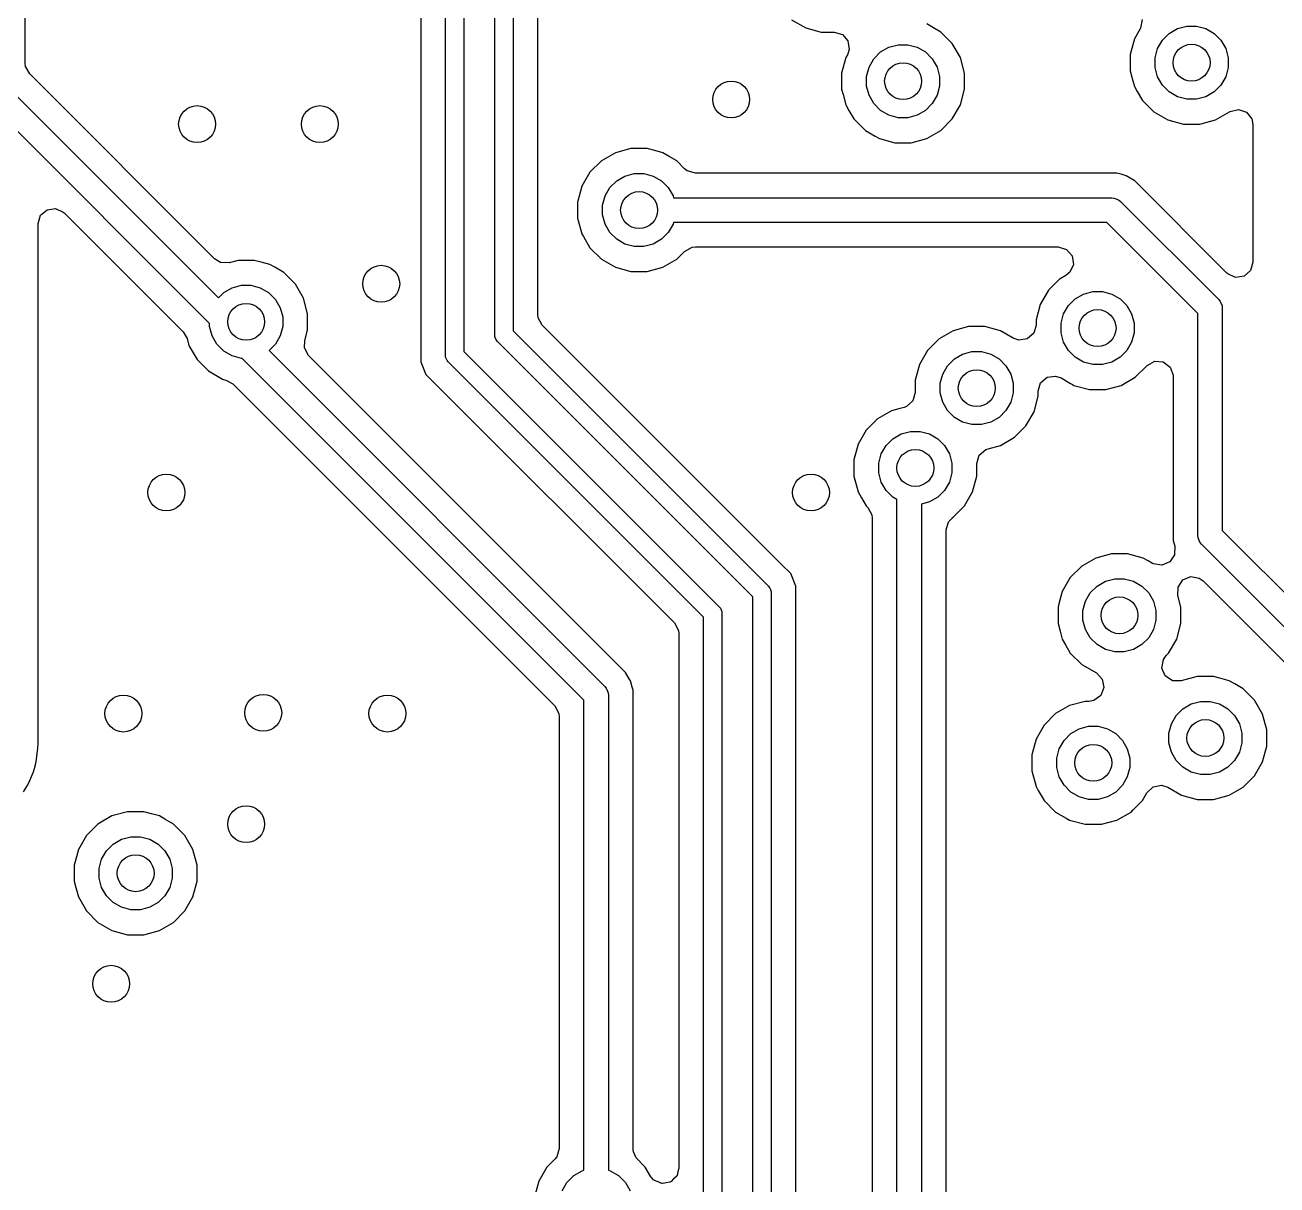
# Model space of a CAD drawing. Extents: x 2.65 to 6.49, y -4.64 to -1.62.
# Drawn here: x 5.6732 to 6.0746, y -3.2338 to -2.862 of the extents above; entities that cross this region are included whole.
import ezdxf

# ---------------------------------------------------------------- set-up
doc = ezdxf.new("R2010")
doc.units = 0
doc.header["$MEASUREMENT"] = 0
doc.layers.add('BLACK', color=7, linetype='CONTINUOUS')

msp = doc.modelspace()

# ---------------------------------------------------------------- linework, layer by layer
at = {"layer": 'BLACK', "linetype": 'CONTINUOUS'}
for p, q in [((5.67325, -2.87418), (5.67325, -2.75034)), ((5.80009, -2.76233), (5.80009, -2.96996)), ((5.80798, -2.96779), (5.80798, -2.76449)), ((5.81393, -2.76572), (5.81393, -2.96656)), ((5.82378, -2.96125), (5.82378, -2.77103)), ((5.82972, -2.77226), (5.82972, -2.96002)), ((5.83762, -2.95473), (5.83762, -2.77755)), ((5.919, -2.86026), (5.9235, -2.86285)), ((5.9645, -2.86285), (5.96233, -2.8616)), ((6.03135, -2.86019), (6.03089, -2.8629)), ((5.9235, -2.86285), (5.92851, -2.86419)), ((5.92851, -2.86419), (5.92851, -2.86419)), ((5.92851, -2.86419), (5.93262, -2.86419)), ((5.93262, -2.86419), (5.93526, -2.86497)), ((5.93526, -2.86497), (5.93706, -2.86705)), ((5.96682, -2.86419), (5.9645, -2.86285)), ((5.97049, -2.86786), (5.96682, -2.86419)), ((6.03073, -2.86321), (6.02888, -2.86641)), ((6.03089, -2.8629), (6.03073, -2.86321)), ((6.03787, -2.86683), (6.04005, -2.86465)), ((6.04005, -2.86465), (6.04272, -2.8631)), ((6.04272, -2.8631), (6.0457, -2.86231)), ((6.0457, -2.86231), (6.04879, -2.86231)), ((6.04879, -2.86231), (6.05176, -2.8631)), ((6.05176, -2.8631), (6.05443, -2.86465)), ((6.05443, -2.86465), (6.05661, -2.86683)), ((5.93745, -2.86977), (5.93685, -2.87152)), ((5.93706, -2.86705), (5.93745, -2.86977)), ((5.94753, -2.87059), (5.9502, -2.86905)), ((5.9502, -2.86905), (5.95318, -2.86825)), ((5.95318, -2.86825), (5.95627, -2.86825)), ((5.95627, -2.86825), (5.95924, -2.86905)), ((5.95924, -2.86905), (5.96191, -2.87059)), ((5.97309, -2.87235), (5.97049, -2.86786)), ((6.02888, -2.86641), (6.02754, -2.87142)), ((6.02888, -2.86641), (6.02888, -2.86641)), ((6.02888, -2.86641), (6.02888, -2.86641)), ((6.02888, -2.86641), (6.02888, -2.86641)), ((6.03553, -2.87247), (6.03633, -2.8695)), ((6.03633, -2.8695), (6.03787, -2.86683)), ((6.05661, -2.86683), (6.05816, -2.8695)), ((6.05816, -2.8695), (6.05895, -2.87247)), ((5.93636, -2.87235), (5.93502, -2.87737)), ((5.93685, -2.87152), (5.93636, -2.87235)), ((5.93636, -2.87235), (5.93636, -2.87235)), ((5.93636, -2.87235), (5.93636, -2.87235)), ((5.93636, -2.87235), (5.93636, -2.87235)), ((5.94381, -2.87544), (5.94535, -2.87277)), ((5.94535, -2.87277), (5.94753, -2.87059)), ((5.96191, -2.87059), (5.96409, -2.87277)), ((5.96409, -2.87277), (5.96564, -2.87544)), ((5.97443, -2.87737), (5.97309, -2.87235)), ((6.02754, -2.87142), (6.02754, -2.87661)), ((6.03553, -2.87556), (6.03553, -2.87247)), ((6.05895, -2.87247), (6.05895, -2.87556)), ((5.67336, -2.87522), (5.67325, -2.87418)), ((5.67468, -2.87763), (5.67336, -2.87522)), ((5.73393, -2.93688), (5.67468, -2.87763)), ((5.93502, -2.87737), (5.93502, -2.88255)), ((5.94301, -2.87842), (5.94381, -2.87544)), ((5.96564, -2.87544), (5.96643, -2.87842)), ((5.97443, -2.88255), (5.97443, -2.87737)), ((6.02754, -2.87661), (6.0281, -2.8787)), ((6.03633, -2.87854), (6.03553, -2.87556)), ((6.05895, -2.87556), (6.05816, -2.87854)), ((5.66535, -2.87947), (5.73525, -2.94937)), ((5.94301, -2.8815), (5.94301, -2.87842)), ((5.94381, -2.88448), (5.94301, -2.8815)), ((5.96643, -2.8815), (5.96564, -2.88448)), ((5.96643, -2.87842), (5.96643, -2.8815)), ((6.0281, -2.8787), (6.02888, -2.88162)), ((6.02888, -2.88162), (6.02982, -2.88324)), ((6.03787, -2.88121), (6.03633, -2.87854)), ((6.04005, -2.88339), (6.03787, -2.88121)), ((6.05661, -2.88121), (6.05443, -2.88339)), ((6.05816, -2.87854), (6.05661, -2.88121)), ((5.73238, -2.95764), (5.65863, -2.88389)), ((5.93502, -2.88255), (5.93547, -2.88424)), ((5.93547, -2.88424), (5.93636, -2.88757)), ((5.94535, -2.88715), (5.94381, -2.88448)), ((5.96564, -2.88448), (5.96409, -2.88715)), ((5.97309, -2.88757), (5.97443, -2.88255)), ((6.02982, -2.88324), (6.03148, -2.88611)), ((6.03148, -2.88611), (6.03515, -2.88978)), ((6.04272, -2.88493), (6.04005, -2.88339)), ((6.0457, -2.88573), (6.04272, -2.88493)), ((6.04879, -2.88573), (6.0457, -2.88573)), ((6.05176, -2.88493), (6.04879, -2.88573)), ((6.05443, -2.88339), (6.05176, -2.88493)), ((5.93636, -2.88757), (5.93738, -2.88932)), ((5.93738, -2.88932), (5.93896, -2.89206)), ((5.94753, -2.88933), (5.94535, -2.88715)), ((5.9502, -2.89087), (5.94753, -2.88933)), ((5.96191, -2.88933), (5.95924, -2.89087)), ((5.96409, -2.88715), (5.96191, -2.88933)), ((5.97049, -2.89206), (5.97309, -2.88757)), ((6.03515, -2.88978), (6.03964, -2.89238)), ((6.05485, -2.89238), (6.05934, -2.88978)), ((6.05934, -2.88978), (6.05959, -2.88964)), ((6.05934, -2.88978), (6.05934, -2.88978)), ((6.05959, -2.88964), (6.06226, -2.88899)), ((6.06226, -2.88899), (6.06486, -2.88989)), ((6.06486, -2.88989), (6.06656, -2.89206)), ((5.93896, -2.89206), (5.94263, -2.89573)), ((5.95318, -2.89167), (5.9502, -2.89087)), ((5.95627, -2.89167), (5.95318, -2.89167)), ((5.95924, -2.89087), (5.95627, -2.89167)), ((5.96682, -2.89573), (5.97049, -2.89206)), ((6.03964, -2.89238), (6.04465, -2.89372)), ((6.04465, -2.89372), (6.04465, -2.89372)), ((6.04465, -2.89372), (6.04984, -2.89372)), ((6.04984, -2.89372), (6.05485, -2.89238)), ((6.04984, -2.89372), (6.04984, -2.89372)), ((6.06656, -2.89206), (6.06691, -2.89387)), ((6.06691, -2.89387), (6.06691, -2.938)), ((5.94263, -2.89573), (5.94577, -2.89755)), ((5.94577, -2.89755), (5.94691, -2.8982)), ((5.94691, -2.8982), (5.94712, -2.89832)), ((5.96233, -2.89832), (5.96682, -2.89573)), ((5.86748, -2.90156), (5.86247, -2.9029)), ((5.87267, -2.90156), (5.86748, -2.90156)), ((5.87511, -2.90221), (5.87267, -2.90156)), ((5.87768, -2.9029), (5.87511, -2.90221)), ((5.94712, -2.89832), (5.95213, -2.89967)), ((5.95213, -2.89967), (5.95213, -2.89967)), ((5.95213, -2.89967), (5.95732, -2.89967)), ((5.95732, -2.89967), (5.96233, -2.89832)), ((5.95732, -2.89967), (5.95732, -2.89967)), ((5.85798, -2.90549), (5.85431, -2.90916)), ((5.86247, -2.9029), (5.85798, -2.90549)), ((5.85798, -2.90549), (5.85798, -2.90549)), ((5.87968, -2.90405), (5.87768, -2.9029)), ((5.88218, -2.90549), (5.87968, -2.90405)), ((5.88468, -2.908), (5.88218, -2.90549)), ((5.88218, -2.90549), (5.88218, -2.90549)), ((5.85431, -2.90916), (5.85172, -2.91365)), ((5.85431, -2.90916), (5.85431, -2.90916)), ((5.86556, -2.91035), (5.86854, -2.90955)), ((5.86854, -2.90955), (5.87162, -2.90955)), ((5.87162, -2.90955), (5.8746, -2.91035)), ((5.8855, -2.90865), (5.88468, -2.908)), ((5.88814, -2.90943), (5.8855, -2.90865)), ((6.02321, -2.90943), (5.88814, -2.90943)), ((6.02461, -2.9098), (6.02321, -2.90943)), ((6.02321, -2.90943), (6.02321, -2.90943)), ((6.02622, -2.91024), (6.02461, -2.9098)), ((6.02883, -2.91174), (6.02622, -2.91024)), ((6.02622, -2.91024), (6.02622, -2.91024)), ((5.85172, -2.91365), (5.85046, -2.91836)), ((5.85917, -2.91674), (5.86071, -2.91407)), ((5.86071, -2.91407), (5.86289, -2.91189)), ((5.86289, -2.91189), (5.86556, -2.91035)), ((5.8746, -2.91035), (5.87727, -2.91189)), ((5.87727, -2.91189), (5.87945, -2.91407)), ((5.87945, -2.91407), (5.88099, -2.91674)), ((6.02892, -2.91179), (6.02883, -2.91174)), ((6.02883, -2.91174), (6.02883, -2.91174)), ((6.02883, -2.91174), (6.02883, -2.91174)), ((6.05858, -2.94145), (6.02892, -2.91179)), ((6.02892, -2.91179), (6.02892, -2.91179)), ((5.85837, -2.91972), (5.85917, -2.91674)), ((5.88099, -2.91674), (5.88115, -2.91732)), ((5.88115, -2.91732), (6.02165, -2.91732)), ((6.02165, -2.91732), (6.02242, -2.9174)), ((6.02242, -2.9174), (6.02384, -2.91799)), ((6.02384, -2.91799), (6.02444, -2.91848)), ((5.67816, -2.92294), (5.68024, -2.92114)), ((5.68024, -2.92114), (5.68296, -2.92075)), ((5.68296, -2.92075), (5.68546, -2.92189)), ((5.68546, -2.92189), (5.68572, -2.92213)), ((5.68572, -2.92213), (5.72388, -2.96029)), ((5.85046, -2.91836), (5.85037, -2.91867)), ((5.85037, -2.91867), (5.85037, -2.92385)), ((5.85837, -2.9228), (5.85837, -2.91972)), ((6.02444, -2.91848), (6.05593, -2.94997)), ((5.67738, -2.92558), (5.67816, -2.92294)), ((5.67738, -3.0922), (5.67738, -2.92558)), ((5.85037, -2.92385), (5.85057, -2.92457)), ((5.85057, -2.92457), (5.85172, -2.92887)), ((5.85917, -2.92578), (5.85837, -2.9228)), ((5.86071, -2.92845), (5.85917, -2.92578)), ((5.88099, -2.92578), (5.87945, -2.92845)), ((5.88115, -2.9252), (5.88099, -2.92578)), ((6.02002, -2.9252), (5.88115, -2.9252)), ((6.04921, -2.95439), (6.02002, -2.9252)), ((5.85172, -2.92887), (5.85223, -2.92976)), ((5.85223, -2.92976), (5.85431, -2.93336)), ((5.86289, -2.93063), (5.86071, -2.92845)), ((5.87945, -2.92845), (5.87727, -2.93063)), ((5.85431, -2.93336), (5.85798, -2.93703)), ((5.86556, -2.93217), (5.86289, -2.93063)), ((5.86854, -2.93297), (5.86556, -2.93217)), ((5.87162, -2.93297), (5.86854, -2.93297)), ((5.8746, -2.93217), (5.87162, -2.93297)), ((5.87727, -2.93063), (5.8746, -2.93217)), ((5.88468, -2.93452), (5.8871, -2.9332)), ((5.8871, -2.9332), (5.88814, -2.93309)), ((5.88814, -2.93309), (6.0045, -2.93309)), ((6.0045, -2.93309), (6.00714, -2.93387)), ((6.00714, -2.93387), (6.00894, -2.93594)), ((5.73589, -2.93808), (5.73393, -2.93688)), ((5.73864, -2.93815), (5.73589, -2.93808)), ((5.7415, -2.93738), (5.73864, -2.93815)), ((5.74669, -2.93738), (5.7415, -2.93738)), ((5.7415, -2.93738), (5.7415, -2.93738)), ((5.74889, -2.93797), (5.74669, -2.93738)), ((5.7517, -2.93872), (5.74889, -2.93797)), ((5.85798, -2.93703), (5.86247, -2.93962)), ((5.87768, -2.93962), (5.88218, -2.93703)), ((5.88218, -2.93703), (5.88468, -2.93452)), ((6.00894, -2.93594), (6.00933, -2.93867)), ((6.06691, -2.938), (6.06613, -2.94064)), ((5.75325, -2.93962), (5.7517, -2.93872)), ((5.75619, -2.94132), (5.75325, -2.93962)), ((5.75986, -2.94499), (5.75619, -2.94132)), ((5.86247, -2.93962), (5.86748, -2.94096)), ((5.86748, -2.94096), (5.86748, -2.94096)), ((5.86748, -2.94096), (5.87267, -2.94096)), ((5.87267, -2.94096), (5.87768, -2.93962)), ((5.87267, -2.94096), (5.87267, -2.94096)), ((6.00694, -2.9422), (6.00506, -2.94329)), ((6.00819, -2.94117), (6.00694, -2.9422)), ((6.00933, -2.93867), (6.00819, -2.94117)), ((6.05883, -2.94169), (6.05858, -2.94145)), ((6.06133, -2.94283), (6.05883, -2.94169)), ((6.06613, -2.94064), (6.06406, -2.94244)), ((5.7369, -2.94772), (5.73957, -2.94617)), ((5.73957, -2.94617), (5.74255, -2.94538)), ((5.74255, -2.94538), (5.74564, -2.94538)), ((5.74564, -2.94538), (5.74861, -2.94617)), ((5.74861, -2.94617), (5.75128, -2.94772)), ((5.76246, -2.94948), (5.75986, -2.94499)), ((6.00499, -2.94333), (6.00132, -2.94699)), ((6.00506, -2.94329), (6.00499, -2.94333)), ((6.00499, -2.94333), (6.00499, -2.94333)), ((6.06406, -2.94244), (6.06133, -2.94283)), ((5.73525, -2.94937), (5.7369, -2.94772)), ((5.75128, -2.94772), (5.75346, -2.9499)), ((5.75346, -2.9499), (5.75501, -2.95257)), ((5.7638, -2.95449), (5.76246, -2.94948)), ((6.00132, -2.94699), (5.99873, -2.95149)), ((6.00132, -2.94699), (6.00132, -2.94699)), ((6.00772, -2.9519), (6.0099, -2.94972)), ((6.0099, -2.94972), (6.01257, -2.94818)), ((6.01257, -2.94818), (6.01555, -2.94738)), ((6.01555, -2.94738), (6.01863, -2.94738)), ((6.01863, -2.94738), (6.02161, -2.94818)), ((6.02161, -2.94818), (6.02428, -2.94972)), ((6.02428, -2.94972), (6.02646, -2.9519)), ((6.05593, -2.94997), (6.05642, -2.95057)), ((5.75501, -2.95257), (5.7558, -2.95554)), ((5.99873, -2.95149), (5.99739, -2.9565)), ((6.00618, -2.95457), (6.00772, -2.9519)), ((6.02646, -2.9519), (6.028, -2.95457)), ((6.04921, -3.02559), (6.04921, -2.95439)), ((6.05642, -2.95057), (6.05701, -2.95199)), ((6.05701, -2.95199), (6.05709, -2.95276)), ((6.05709, -2.95276), (6.05709, -3.02396)), ((5.73238, -2.95863), (5.73238, -2.95764)), ((5.7558, -2.95554), (5.7558, -2.95863)), ((5.7638, -2.95968), (5.7638, -2.95449)), ((5.83773, -2.95577), (5.83762, -2.95473)), ((5.83905, -2.95818), (5.83773, -2.95577)), ((5.91563, -3.03476), (5.83905, -2.95818)), ((5.99739, -2.95813), (5.99661, -2.96077)), ((5.99739, -2.9565), (5.99739, -2.95813)), ((6.00538, -2.95755), (6.00618, -2.95457)), ((6.00538, -2.96064), (6.00538, -2.95755)), ((6.028, -2.95457), (6.0288, -2.95755)), ((6.0288, -2.95755), (6.0288, -2.96064)), ((5.72388, -2.96029), (5.72514, -2.96248)), ((5.73318, -2.96161), (5.73238, -2.95863)), ((5.73472, -2.96428), (5.73318, -2.96161)), ((5.75501, -2.96161), (5.75346, -2.96428)), ((5.7558, -2.95863), (5.75501, -2.96161)), ((5.76287, -2.96316), (5.7638, -2.95968)), ((5.82383, -2.96183), (5.82378, -2.96125)), ((5.82394, -2.96209), (5.82383, -2.96183)), ((5.82383, -2.96183), (5.82383, -2.96183)), ((5.82428, -2.96291), (5.82394, -2.96209)), ((5.82972, -2.96002), (5.91157, -3.04187)), ((5.97074, -2.95998), (5.96625, -2.96258)), ((5.97575, -2.95864), (5.97074, -2.95998)), ((5.98094, -2.95864), (5.97575, -2.95864)), ((5.98595, -2.95998), (5.98094, -2.95864)), ((5.99006, -2.96236), (5.98595, -2.95998)), ((5.98595, -2.95998), (5.98595, -2.95998)), ((5.99181, -2.96296), (5.99006, -2.96236)), ((5.99661, -2.96077), (5.99453, -2.96257)), ((6.00618, -2.96361), (6.00538, -2.96064)), ((6.0288, -2.96064), (6.028, -2.96361)), ((5.72514, -2.96248), (5.72573, -2.96469)), ((5.72573, -2.96469), (5.72573, -2.96469)), ((5.72573, -2.96469), (5.72583, -2.96485)), ((5.72583, -2.96485), (5.72833, -2.96919)), ((5.7369, -2.96646), (5.73472, -2.96428)), ((5.73957, -2.968), (5.7369, -2.96646)), ((5.75346, -2.96428), (5.75142, -2.96632)), ((5.75142, -2.96632), (5.85908, -3.07399)), ((5.76281, -2.96546), (5.76287, -2.96316)), ((5.76413, -2.96787), (5.76281, -2.96546)), ((5.82465, -2.96336), (5.82428, -2.96291)), ((5.82428, -2.96291), (5.82428, -2.96291)), ((5.9065, -3.04521), (5.82465, -2.96336)), ((5.96258, -2.96625), (5.95998, -2.97074)), ((5.96625, -2.96258), (5.96258, -2.96625)), ((5.96258, -2.96625), (5.96258, -2.96625)), ((5.96625, -2.96258), (5.96625, -2.96258)), ((5.99453, -2.96257), (5.99181, -2.96296)), ((6.00772, -2.96628), (6.00618, -2.96361)), ((6.0099, -2.96846), (6.00772, -2.96628)), ((6.02646, -2.96628), (6.02428, -2.96846)), ((6.028, -2.96361), (6.02646, -2.96628)), ((5.72833, -2.96919), (5.732, -2.97285)), ((5.74255, -2.9688), (5.73957, -2.968)), ((5.74276, -2.9688), (5.74255, -2.9688)), ((5.85236, -3.0784), (5.74276, -2.9688)), ((5.86577, -3.06951), (5.76413, -2.96787)), ((5.80009, -2.96996), (5.80175, -2.97395)), ((5.80804, -2.96837), (5.80798, -2.96779)), ((5.80815, -2.96863), (5.80804, -2.96837)), ((5.80804, -2.96837), (5.80804, -2.96837)), ((5.80849, -2.96945), (5.80815, -2.96863)), ((5.80886, -2.9699), (5.80849, -2.96945)), ((5.80849, -2.96945), (5.80849, -2.96945)), ((5.8907, -3.05175), (5.80886, -2.9699)), ((5.81393, -2.96656), (5.89578, -3.04841)), ((5.96898, -2.97116), (5.97116, -2.96898)), ((5.97116, -2.96898), (5.97383, -2.96743)), ((5.97383, -2.96743), (5.9768, -2.96664)), ((5.9768, -2.96664), (5.97989, -2.96664)), ((5.97989, -2.96664), (5.98287, -2.96743)), ((5.98287, -2.96743), (5.98554, -2.96898)), ((5.98554, -2.96898), (5.98772, -2.97116)), ((6.01257, -2.97001), (6.0099, -2.96846)), ((6.01555, -2.9708), (6.01257, -2.97001)), ((6.02161, -2.97001), (6.01863, -2.9708)), ((6.02428, -2.96846), (6.02161, -2.97001)), ((6.03299, -2.97107), (6.0354, -2.96975)), ((6.0354, -2.96975), (6.03814, -2.96994)), ((6.03814, -2.96994), (6.04035, -2.97159)), ((5.732, -2.97285), (5.73649, -2.97545)), ((5.80175, -2.97395), (5.88138, -3.05359)), ((5.95998, -2.97074), (5.95864, -2.97575)), ((5.96664, -2.9768), (5.96743, -2.97383)), ((5.96743, -2.97383), (5.96898, -2.97116)), ((5.98772, -2.97116), (5.98926, -2.97383)), ((5.98926, -2.97383), (5.99006, -2.9768)), ((6.00091, -2.97487), (6.00363, -2.97448)), ((6.00363, -2.97448), (6.00537, -2.97508)), ((6.01863, -2.9708), (6.01555, -2.9708)), ((6.02919, -2.97486), (6.03286, -2.97119)), ((6.03286, -2.97119), (6.03299, -2.97107)), ((6.03286, -2.97119), (6.03286, -2.97119)), ((6.04035, -2.97159), (6.04131, -2.97417)), ((6.04131, -2.97417), (6.04132, -2.97452)), ((5.73649, -2.97545), (5.73762, -2.97575)), ((5.73762, -2.97575), (5.73981, -2.97702)), ((5.73981, -2.97702), (5.84304, -3.08024)), ((5.95864, -2.97575), (5.95864, -2.9798)), ((5.96664, -2.97989), (5.96664, -2.9768)), ((5.99006, -2.9768), (5.99006, -2.97989)), ((5.99805, -2.97931), (5.99883, -2.97667)), ((5.99883, -2.97667), (6.00091, -2.97487)), ((6.00537, -2.97508), (6.00843, -2.97684)), ((6.00843, -2.97684), (6.00907, -2.97722)), ((6.00907, -2.97722), (6.00949, -2.97746)), ((6.00949, -2.97746), (6.0145, -2.9788)), ((6.01969, -2.9788), (6.0247, -2.97746)), ((6.0247, -2.97746), (6.02919, -2.97486)), ((6.04132, -2.97452), (6.04132, -3.02715)), ((5.95787, -2.98244), (5.95579, -2.98424)), ((5.95864, -2.9798), (5.95787, -2.98244)), ((5.96743, -2.98287), (5.96664, -2.97989)), ((5.99006, -2.97989), (5.98926, -2.98287)), ((5.99671, -2.98595), (5.99805, -2.98094)), ((5.99805, -2.98094), (5.99805, -2.97931)), ((6.0145, -2.9788), (6.0145, -2.9788)), ((6.0145, -2.9788), (6.01969, -2.9788)), ((6.01969, -2.9788), (6.01969, -2.9788)), ((5.95106, -2.98558), (5.94656, -2.98817)), ((5.95335, -2.98496), (5.95106, -2.98558)), ((5.95106, -2.98558), (5.95106, -2.98558)), ((5.95106, -2.98558), (5.95106, -2.98558)), ((5.95502, -2.98451), (5.95335, -2.98496)), ((5.95579, -2.98424), (5.95502, -2.98451)), ((5.96898, -2.98554), (5.96743, -2.98287)), ((5.97116, -2.98772), (5.96898, -2.98554)), ((5.98772, -2.98554), (5.98554, -2.98772)), ((5.98926, -2.98287), (5.98772, -2.98554)), ((5.99411, -2.99045), (5.99671, -2.98595)), ((5.94656, -2.98817), (5.94289, -2.99184)), ((5.94656, -2.98817), (5.94656, -2.98817)), ((5.97383, -2.98926), (5.97116, -2.98772)), ((5.9768, -2.99006), (5.97383, -2.98926)), ((5.97989, -2.99006), (5.9768, -2.99006)), ((5.98287, -2.98926), (5.97989, -2.99006)), ((5.98554, -2.98772), (5.98287, -2.98926)), ((5.99045, -2.99411), (5.99411, -2.99045)), ((5.94289, -2.99184), (5.9403, -2.99633)), ((5.94289, -2.99184), (5.94289, -2.99184)), ((5.94929, -2.99675), (5.95147, -2.99457)), ((5.95147, -2.99457), (5.95414, -2.99303)), ((5.95414, -2.99303), (5.95712, -2.99223)), ((5.95712, -2.99223), (5.9602, -2.99223)), ((5.9602, -2.99223), (5.96318, -2.99303)), ((5.96318, -2.99303), (5.96585, -2.99457)), ((5.96585, -2.99457), (5.96803, -2.99675)), ((5.98595, -2.99671), (5.99045, -2.99411)), ((5.9403, -2.99633), (5.93896, -3.00134)), ((5.94775, -2.99942), (5.94929, -2.99675)), ((5.96803, -2.99675), (5.96957, -2.99942)), ((5.97914, -2.99985), (5.98122, -2.99805)), ((5.98122, -2.99805), (5.98198, -2.99777)), ((5.98198, -2.99777), (5.98595, -2.99671)), ((5.93896, -3.00134), (5.93896, -3.00653)), ((5.94695, -3.0024), (5.94775, -2.99942)), ((5.94695, -3.00548), (5.94695, -3.0024)), ((5.96957, -2.99942), (5.97037, -3.0024)), ((5.97037, -3.0024), (5.97037, -3.00548)), ((5.97837, -3.00249), (5.97914, -2.99985)), ((5.97837, -3.00653), (5.97837, -3.00249)), ((5.93896, -3.00653), (5.9403, -3.01154)), ((5.94775, -3.00846), (5.94695, -3.00548)), ((5.97037, -3.00548), (5.96957, -3.00846)), ((5.97702, -3.01154), (5.97837, -3.00653)), ((5.94929, -3.01113), (5.94775, -3.00846)), ((5.96957, -3.00846), (5.96803, -3.01113)), ((5.9403, -3.01154), (5.94142, -3.01349)), ((5.94142, -3.01349), (5.94289, -3.01604)), ((5.95147, -3.01331), (5.94929, -3.01113)), ((5.95276, -3.01405), (5.95147, -3.01331)), ((5.95276, -3.44094), (5.95276, -3.01405)), ((5.96585, -3.01331), (5.96318, -3.01485)), ((5.96803, -3.01113), (5.96585, -3.01331)), ((5.97443, -3.01604), (5.97702, -3.01154)), ((5.94289, -3.01604), (5.94289, -3.01604)), ((5.94289, -3.01604), (5.94343, -3.01657)), ((5.94343, -3.01657), (5.94475, -3.01899)), ((5.96318, -3.01485), (5.96063, -3.01553)), ((5.96063, -3.01553), (5.96063, -3.43931)), ((5.97076, -3.0197), (5.97443, -3.01604)), ((5.94475, -3.01899), (5.94486, -3.02003)), ((5.94486, -3.02003), (5.94486, -3.4425)), ((5.96852, -3.02381), (5.9693, -3.02118)), ((5.9693, -3.02118), (5.97056, -3.01997)), ((5.97051, -3.0199), (5.97076, -3.0197)), ((5.97056, -3.01997), (5.97051, -3.0199)), ((5.97076, -3.0197), (5.97076, -3.0197)), ((5.96852, -3.37725), (5.96852, -3.02381)), ((6.04929, -3.02636), (6.04921, -3.02559)), ((6.04988, -3.02778), (6.04929, -3.02636)), ((6.05709, -3.02396), (6.08824, -3.05512)), ((6.04132, -3.02715), (6.04182, -3.02903)), ((6.04182, -3.02903), (6.04176, -3.03178)), ((6.05037, -3.02837), (6.04988, -3.02778)), ((6.08383, -3.06184), (6.05037, -3.02837)), ((6.0165, -3.03282), (6.01201, -3.03541)), ((6.02152, -3.03148), (6.0165, -3.03282)), ((6.0267, -3.03148), (6.02152, -3.03148)), ((6.02784, -3.03178), (6.0267, -3.03148)), ((6.03172, -3.03282), (6.02784, -3.03178)), ((6.03327, -3.03372), (6.03172, -3.03282)), ((6.03467, -3.03452), (6.03327, -3.03372)), ((6.03497, -3.03469), (6.03467, -3.03452)), ((6.03769, -3.03514), (6.03497, -3.03469)), ((6.04022, -3.03406), (6.03769, -3.03514)), ((6.04176, -3.03178), (6.04022, -3.03406)), ((5.91868, -3.03782), (5.91563, -3.03476)), ((5.92034, -3.04181), (5.91868, -3.03782)), ((6.01201, -3.03541), (6.00834, -3.03908)), ((6.01201, -3.03541), (6.01201, -3.03541)), ((5.91157, -3.04187), (5.91194, -3.04232)), ((5.91194, -3.04232), (5.91194, -3.04232)), ((5.91194, -3.04232), (5.91206, -3.04261)), ((5.91206, -3.04261), (5.91236, -3.04333)), ((5.92034, -3.44638), (5.92034, -3.04181)), ((6.00834, -3.03908), (6.00575, -3.04358)), ((6.00834, -3.03908), (6.00834, -3.03908)), ((6.01474, -3.04399), (6.01692, -3.04181)), ((6.01692, -3.04181), (6.01959, -3.04027)), ((6.01959, -3.04027), (6.02257, -3.03947)), ((6.02257, -3.03947), (6.02565, -3.03947)), ((6.02565, -3.03947), (6.02863, -3.04027)), ((6.02863, -3.04027), (6.0313, -3.04181)), ((6.0313, -3.04181), (6.03348, -3.04399)), ((6.04282, -3.04487), (6.04289, -3.04213)), ((6.04289, -3.04213), (6.04443, -3.03985)), ((6.04443, -3.03985), (6.04696, -3.03876)), ((6.04696, -3.03876), (6.04967, -3.03922)), ((6.04967, -3.03922), (6.05099, -3.04016)), ((6.05099, -3.04016), (6.07935, -3.06852)), ((5.9065, -3.44298), (5.9065, -3.04521)), ((5.91236, -3.04333), (5.91239, -3.04339)), ((5.91239, -3.04339), (5.91244, -3.04397)), ((5.91244, -3.04397), (5.91244, -3.44422)), ((6.00575, -3.04358), (6.00469, -3.04751)), ((6.0124, -3.04964), (6.0132, -3.04666)), ((6.0132, -3.04666), (6.01474, -3.04399)), ((6.03348, -3.04399), (6.03502, -3.04666)), ((6.03502, -3.04666), (6.03582, -3.04964)), ((6.04381, -3.04859), (6.04282, -3.04487)), ((5.89578, -3.04841), (5.89615, -3.04886)), ((5.89615, -3.04886), (5.89615, -3.04886)), ((5.89615, -3.04886), (5.8966, -3.04993)), ((5.8966, -3.04993), (5.89665, -3.05051)), ((5.89665, -3.05051), (5.89665, -3.43767)), ((6.00469, -3.04751), (6.00441, -3.04859)), ((6.00441, -3.04859), (6.00441, -3.05378)), ((6.0124, -3.05272), (6.0124, -3.04964)), ((6.03582, -3.04964), (6.03582, -3.05272)), ((6.04381, -3.05378), (6.04381, -3.04859)), ((5.88138, -3.05359), (5.8827, -3.056)), ((5.8907, -3.43644), (5.8907, -3.05175)), ((6.00441, -3.05378), (6.00508, -3.05628)), ((6.0132, -3.0557), (6.0124, -3.05272)), ((6.03582, -3.05272), (6.03502, -3.0557)), ((6.04247, -3.05879), (6.04381, -3.05378)), ((5.8827, -3.056), (5.88281, -3.05704)), ((5.88281, -3.05704), (5.88281, -3.22845)), ((6.00508, -3.05628), (6.00575, -3.05879)), ((6.00575, -3.05879), (6.00682, -3.06065)), ((6.01474, -3.05837), (6.0132, -3.0557)), ((6.01692, -3.06055), (6.01474, -3.05837)), ((6.03348, -3.05837), (6.0313, -3.06055)), ((6.03502, -3.0557), (6.03348, -3.05837)), ((6.03988, -3.06328), (6.04247, -3.05879)), ((6.00682, -3.06065), (6.00834, -3.06328)), ((6.01959, -3.06209), (6.01692, -3.06055)), ((6.02257, -3.06289), (6.01959, -3.06209)), ((6.02863, -3.06209), (6.02565, -3.06289)), ((6.0313, -3.06055), (6.02863, -3.06209)), ((6.00834, -3.06328), (6.01201, -3.06695)), ((6.02565, -3.06289), (6.02257, -3.06289)), ((6.03773, -3.06807), (6.03818, -3.06535)), ((6.03818, -3.06535), (6.03912, -3.06403)), ((6.03912, -3.06403), (6.03988, -3.06328)), ((5.86691, -3.0715), (5.86577, -3.06951)), ((6.01201, -3.06695), (6.01201, -3.06695)), ((6.01201, -3.06695), (6.01201, -3.06695)), ((6.01201, -3.06695), (6.01669, -3.06965)), ((6.01669, -3.06965), (6.01859, -3.07164)), ((6.03881, -3.0706), (6.03773, -3.06807)), ((6.04109, -3.07214), (6.03881, -3.0706)), ((6.04906, -3.0708), (6.04384, -3.0722)), ((6.05425, -3.0708), (6.04906, -3.0708)), ((6.05629, -3.07135), (6.05425, -3.0708)), ((5.85908, -3.07399), (5.85957, -3.07458)), ((5.85957, -3.07458), (5.85994, -3.07547)), ((5.86728, -3.07214), (5.86691, -3.0715)), ((5.86732, -3.07221), (5.86728, -3.07214)), ((5.86785, -3.07419), (5.86732, -3.07221)), ((5.86813, -3.07521), (5.86785, -3.07419)), ((6.01911, -3.07434), (6.01809, -3.0769)), ((6.01859, -3.07164), (6.01911, -3.07434)), ((6.04384, -3.0722), (6.04109, -3.07214)), ((6.05926, -3.07215), (6.05629, -3.07135)), ((6.06107, -3.07319), (6.05926, -3.07215)), ((6.06375, -3.07474), (6.06107, -3.07319)), ((6.06742, -3.07841), (6.06375, -3.07474)), ((5.85236, -3.22909), (5.85236, -3.0784)), ((5.85994, -3.07547), (5.86016, -3.076)), ((5.86016, -3.076), (5.86024, -3.07677)), ((5.86024, -3.07677), (5.86024, -3.22909)), ((5.86813, -3.2221), (5.86813, -3.07521)), ((6.01311, -3.07876), (6.0081, -3.0801)), ((6.01425, -3.07876), (6.01311, -3.07876)), ((6.01585, -3.07849), (6.01425, -3.07876)), ((6.01809, -3.0769), (6.01585, -3.07849)), ((6.04713, -3.0796), (6.05011, -3.0788)), ((6.05011, -3.0788), (6.05319, -3.0788)), ((6.05319, -3.0788), (6.05617, -3.0796)), ((6.07001, -3.0829), (6.06742, -3.07841)), ((5.84304, -3.08024), (5.84436, -3.08266)), ((5.84436, -3.08266), (5.84447, -3.08369)), ((6.00361, -3.0827), (5.99994, -3.08637)), ((6.0081, -3.0801), (6.00361, -3.0827)), ((6.00361, -3.0827), (6.00361, -3.0827)), ((6.04228, -3.08332), (6.04446, -3.08114)), ((6.04446, -3.08114), (6.04713, -3.0796)), ((6.05617, -3.0796), (6.05884, -3.08114)), ((6.05884, -3.08114), (6.06102, -3.08332)), ((5.84447, -3.08369), (5.84447, -3.2221)), ((5.99994, -3.08637), (5.99735, -3.09086)), ((5.99994, -3.08637), (5.99994, -3.08637)), ((6.01119, -3.08755), (6.01417, -3.08675)), ((6.01417, -3.08675), (6.01725, -3.08675)), ((6.01725, -3.08675), (6.02023, -3.08755)), ((6.03994, -3.08897), (6.04074, -3.08599)), ((6.04074, -3.08599), (6.04228, -3.08332)), ((6.06102, -3.08332), (6.06256, -3.08599)), ((6.06256, -3.08599), (6.06336, -3.08897)), ((6.07136, -3.08791), (6.07001, -3.0829)), ((5.99735, -3.09086), (5.996, -3.09587)), ((6.00634, -3.09127), (6.00852, -3.08909)), ((6.00852, -3.08909), (6.01119, -3.08755)), ((6.02023, -3.08755), (6.0229, -3.08909)), ((6.0229, -3.08909), (6.02508, -3.09127)), ((6.03994, -3.09205), (6.03994, -3.08897)), ((6.06336, -3.08897), (6.06336, -3.09205)), ((6.07136, -3.0931), (6.07136, -3.08791)), ((5.67673, -3.09803), (5.67727, -3.09389)), ((5.67727, -3.09389), (5.67732, -3.09337)), ((5.67732, -3.09337), (5.67736, -3.09273)), ((5.67736, -3.09273), (5.67738, -3.0922)), ((6.004, -3.09692), (6.0048, -3.09394)), ((6.0048, -3.09394), (6.00634, -3.09127)), ((6.02508, -3.09127), (6.02662, -3.09394)), ((6.02662, -3.09394), (6.02742, -3.09692)), ((6.04074, -3.09503), (6.03994, -3.09205)), ((6.06336, -3.09205), (6.06256, -3.09503)), ((6.07001, -3.09811), (6.07136, -3.0931)), ((5.67652, -3.09907), (5.67673, -3.09803)), ((5.996, -3.09587), (5.996, -3.10106)), ((6.004, -3.10001), (6.004, -3.09692)), ((6.02742, -3.09692), (6.02742, -3.10001)), ((6.04228, -3.0977), (6.04074, -3.09503)), ((6.04446, -3.09988), (6.04228, -3.0977)), ((6.06102, -3.0977), (6.05884, -3.09988)), ((6.06256, -3.09503), (6.06102, -3.0977)), ((6.06742, -3.10261), (6.07001, -3.09811)), ((5.67437, -3.10486), (5.67585, -3.1013)), ((5.67585, -3.1013), (5.67619, -3.1003)), ((5.67619, -3.1003), (5.67652, -3.09907)), ((5.996, -3.10106), (5.99735, -3.10607)), ((6.0048, -3.10298), (6.004, -3.10001)), ((6.02742, -3.10001), (6.02662, -3.10298)), ((6.04713, -3.10142), (6.04446, -3.09988)), ((6.05011, -3.10222), (6.04713, -3.10142)), ((6.05319, -3.10222), (6.05011, -3.10222)), ((6.05617, -3.10142), (6.05319, -3.10222)), ((6.05884, -3.09988), (6.05617, -3.10142)), ((6.06375, -3.10628), (6.06742, -3.10261)), ((5.67268, -3.1078), (5.67327, -3.10692)), ((5.67327, -3.10692), (5.67391, -3.10581)), ((5.67391, -3.10581), (5.67437, -3.10486)), ((5.99735, -3.10607), (5.99807, -3.10732)), ((6.00634, -3.10565), (6.0048, -3.10298)), ((6.00852, -3.10783), (6.00634, -3.10565)), ((6.02508, -3.10565), (6.0229, -3.10783)), ((6.02662, -3.10298), (6.02508, -3.10565)), ((6.03291, -3.10808), (6.0349, -3.10618)), ((6.0349, -3.10618), (6.0376, -3.10566)), ((6.0376, -3.10566), (6.03958, -3.10629)), ((6.03958, -3.10629), (6.04405, -3.10887)), ((6.05926, -3.10887), (6.06375, -3.10628)), ((5.99807, -3.10732), (5.99994, -3.11056)), ((5.99994, -3.11056), (6.00361, -3.11423)), ((6.01119, -3.10938), (6.00852, -3.10783)), ((6.01417, -3.11017), (6.01119, -3.10938)), ((6.01725, -3.11017), (6.01417, -3.11017)), ((6.02023, -3.10938), (6.01725, -3.11017)), ((6.0229, -3.10783), (6.02023, -3.10938)), ((6.02849, -3.11355), (6.03148, -3.11056)), ((6.03148, -3.11056), (6.03291, -3.10808)), ((6.04405, -3.10887), (6.04906, -3.11021)), ((6.04906, -3.11021), (6.04906, -3.11021)), ((6.04906, -3.11021), (6.05425, -3.11021)), ((6.05425, -3.11021), (6.05926, -3.10887)), ((6.05425, -3.11021), (6.05425, -3.11021)), ((5.70607, -3.11415), (5.70106, -3.1155)), ((5.71126, -3.11415), (5.70607, -3.11415)), ((5.71376, -3.11482), (5.71126, -3.11415)), ((5.71627, -3.1155), (5.71376, -3.11482)), ((6.00361, -3.11423), (6.00699, -3.11618)), ((6.02331, -3.11683), (6.02781, -3.11423)), ((6.02781, -3.11423), (6.02849, -3.11355)), ((5.69656, -3.11809), (5.69289, -3.12176)), ((5.70106, -3.1155), (5.69656, -3.11809)), ((5.69656, -3.11809), (5.69656, -3.11809)), ((5.71804, -3.11652), (5.71627, -3.1155)), ((5.72076, -3.11809), (5.71804, -3.11652)), ((5.72443, -3.12176), (5.72076, -3.11809)), ((6.00699, -3.11618), (6.00809, -3.11682)), ((6.00809, -3.11682), (6.0081, -3.11683)), ((6.0081, -3.11683), (6.01311, -3.11817)), ((6.01311, -3.11817), (6.01311, -3.11817)), ((6.01311, -3.11817), (6.0183, -3.11817)), ((6.0183, -3.11817), (6.02331, -3.11683)), ((6.0183, -3.11817), (6.0183, -3.11817)), ((5.69289, -3.12176), (5.6903, -3.12625)), ((5.69289, -3.12176), (5.69289, -3.12176)), ((5.70147, -3.12449), (5.70414, -3.12295)), ((5.70414, -3.12295), (5.70712, -3.12215)), ((5.70712, -3.12215), (5.7102, -3.12215)), ((5.7102, -3.12215), (5.71318, -3.12295)), ((5.71318, -3.12295), (5.71585, -3.12449)), ((5.72702, -3.12625), (5.72443, -3.12176)), ((5.6903, -3.12625), (5.68935, -3.1298)), ((5.69775, -3.12934), (5.69929, -3.12667)), ((5.69929, -3.12667), (5.70147, -3.12449)), ((5.71585, -3.12449), (5.71803, -3.12667)), ((5.71803, -3.12667), (5.71957, -3.12934)), ((5.72837, -3.13126), (5.72702, -3.12625)), ((5.68935, -3.1298), (5.68896, -3.13126)), ((5.69695, -3.13232), (5.69775, -3.12934)), ((5.71957, -3.12934), (5.72037, -3.13232)), ((5.68896, -3.13126), (5.68896, -3.13645)), ((5.69695, -3.1354), (5.69695, -3.13232)), ((5.72037, -3.13232), (5.72037, -3.1354)), ((5.72837, -3.13645), (5.72837, -3.13126)), ((5.68896, -3.13645), (5.68949, -3.13845)), ((5.68949, -3.13845), (5.6903, -3.14146)), ((5.69775, -3.13838), (5.69695, -3.1354)), ((5.69929, -3.14105), (5.69775, -3.13838)), ((5.71957, -3.13838), (5.71803, -3.14105)), ((5.72037, -3.1354), (5.71957, -3.13838)), ((5.72702, -3.14146), (5.72837, -3.13645)), ((5.6903, -3.14146), (5.6916, -3.14371)), ((5.70147, -3.14323), (5.69929, -3.14105)), ((5.71803, -3.14105), (5.71585, -3.14323)), ((5.72443, -3.14596), (5.72702, -3.14146)), ((5.6916, -3.14371), (5.69289, -3.14596)), ((5.69289, -3.14596), (5.69656, -3.14963)), ((5.70414, -3.14477), (5.70147, -3.14323)), ((5.70712, -3.14557), (5.70414, -3.14477)), ((5.7102, -3.14557), (5.70712, -3.14557)), ((5.71318, -3.14477), (5.7102, -3.14557)), ((5.71585, -3.14323), (5.71318, -3.14477)), ((5.72076, -3.14963), (5.72443, -3.14596)), ((5.69656, -3.14963), (5.70106, -3.15222)), ((5.71627, -3.15222), (5.72076, -3.14963)), ((5.70106, -3.15222), (5.70607, -3.15356)), ((5.70607, -3.15356), (5.70607, -3.15356)), ((5.70607, -3.15356), (5.71126, -3.15356)), ((5.71126, -3.15356), (5.71627, -3.15222)), ((5.71126, -3.15356), (5.71126, -3.15356)), ((5.84447, -3.2221), (5.84369, -3.22474)), ((5.86817, -3.22244), (5.86813, -3.2221)), ((5.86815, -3.22253), (5.86817, -3.22244)), ((5.86819, -3.22262), (5.86815, -3.22253)), ((5.86824, -3.22314), (5.86819, -3.22262)), ((5.86876, -3.22408), (5.86824, -3.22314)), ((5.84304, -3.22555), (5.84053, -3.22806)), ((5.84369, -3.22474), (5.84304, -3.22555)), ((5.86915, -3.22509), (5.86876, -3.22408)), ((5.86934, -3.22533), (5.86915, -3.22509)), ((5.87207, -3.22806), (5.86934, -3.22533)), ((5.84053, -3.22806), (5.83794, -3.23255)), ((5.84693, -3.23297), (5.84911, -3.23079)), ((5.84911, -3.23079), (5.85178, -3.22925)), ((5.85178, -3.22925), (5.85236, -3.22909)), ((5.86024, -3.22909), (5.86082, -3.22925)), ((5.86082, -3.22925), (5.86349, -3.23079)), ((5.86349, -3.23079), (5.86567, -3.23297)), ((5.87387, -3.23118), (5.87207, -3.22806)), ((5.87407, -3.23144), (5.87387, -3.23118)), ((5.88204, -3.23109), (5.88115, -3.23185)), ((5.8821, -3.23088), (5.88204, -3.23109)), ((5.88225, -3.23072), (5.8821, -3.23088)), ((5.88248, -3.22957), (5.88225, -3.23072)), ((5.88281, -3.22845), (5.88248, -3.22957)), ((5.83794, -3.23255), (5.83659, -3.23756)), ((5.84539, -3.23564), (5.84693, -3.23297)), ((5.86567, -3.23297), (5.86721, -3.23564)), ((5.87473, -3.23214), (5.87407, -3.23144)), ((5.87489, -3.23221), (5.87473, -3.23214)), ((5.87507, -3.2324), (5.87489, -3.23221)), ((5.87617, -3.23279), (5.87507, -3.2324)), ((5.87723, -3.23328), (5.87617, -3.23279)), ((5.87745, -3.23325), (5.87723, -3.23328)), ((5.87766, -3.23332), (5.87745, -3.23325)), ((5.8788, -3.23306), (5.87766, -3.23332)), ((5.87996, -3.23289), (5.8788, -3.23306)), ((5.88012, -3.23274), (5.87996, -3.23289)), ((5.88034, -3.23269), (5.88012, -3.23274)), ((5.88115, -3.23185), (5.88034, -3.23269))]:
    msp.add_line(p, q, dxfattribs=at)
at = {"layer": 'BLACK'}
for centre in [(6.04724, -2.87402), (5.95472, -2.87996), (5.89961, -2.88583), (5.72835, -2.8937), (5.76772, -2.8937), (5.87008, -2.92126), (5.7874, -2.94488), (5.74409, -2.95709), (6.01709, -2.95909), (5.97835, -2.97835), (5.95866, -3.00394), (5.7185, -3.01181), (5.9252, -3.01181), (6.02411, -3.05118), (5.70472, -3.08268), (5.74957, -3.08242), (5.78937, -3.08268), (6.05165, -3.09051), (6.01571, -3.09846), (5.74409, -3.11811), (5.70866, -3.13386), (5.70079, -3.16929)]:
    msp.add_circle(centre, 0.00591, dxfattribs=at)

doc.saveas('drawing.dxf')
